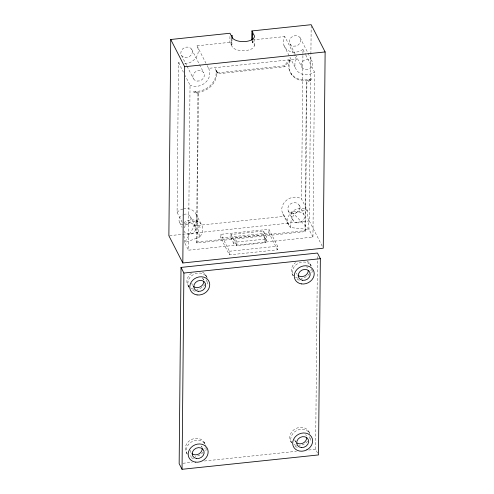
<?xml version="1.0" encoding="UTF-8"?>
<svg xmlns="http://www.w3.org/2000/svg" width="494" height="494" viewBox="0 0 494 494"><rect width="100%" height="100%" fill="white"/><g stroke="black" fill="none" stroke-linecap="round" stroke-linejoin="round"><path stroke-width="0.37" stroke-dasharray="2.47 1.85" d="M182.169 222.294L177.08 212.346L178.501 62.608A13.103 11.245 -27.1 0 0 181.483 63.609M305.761 54.933L314.505 72.013L312.937 237.077L188.473 250.186L190.036 85.153L185.145 75.588M289.805 59.78L289.12 61.423A18.55 15.913 -27.1 0 0 311.523 78.645L306.434 81.214L306.916 82.152L305.496 231.593L197.013 243.023L196.532 242.085L197.952 92.464L193.302 91.199A18.55 15.913 -27.1 0 0 215.575 68.802L217.953 73.779L284.933 66.727L289.367 60.818L290.281 60.719L289.805 59.78L296.314 59.095L294.912 56.365M197.013 243.023L198.434 93.403L197.952 92.464M220.756 237.972L220.793 234.341L268.94 229.272L277.591 246.179L277.56 249.81L229.414 254.879L220.756 237.972L268.903 232.902L277.56 249.81M231.995 38.538L231.939 44.59L231.087 44.676L229.889 42.33L229.951 35.525M231.087 44.676L231.143 38.625M229.414 254.879L229.444 251.248L220.793 234.341M252.224 40.94L252.212 42.453L252.965 42.947A11.3 5.292 0.5 0 1 245.685 50.567A11.3 5.292 0.5 0 1 231.742 45.182L231.797 39.131M264.543 237.145L265.506 239.022L265.469 242.653L236.904 245.66L235.941 243.783L233.946 243.993L230.939 238.12L230.976 234.489L263.537 231.062L266.544 236.935L266.507 240.566L264.512 240.776L264.543 237.145L266.544 236.935M233.946 243.993L233.977 240.362L230.976 234.489M235.941 243.783L235.978 240.152L233.977 240.362M236.904 245.66L236.935 242.029L235.978 240.152M252.212 42.453L253.064 42.367L253.089 40.094M254.336 45.621L254.391 39.569M266.507 240.566L263.506 234.693L263.537 231.062M268.903 232.902L268.94 229.272M312.937 237.077L309.096 229.568L307.317 210.327L301.544 199.051L302.964 49.468L300.241 51.018A13.103 11.245 -27.1 0 1 286.539 49.32A13.103 11.245 -27.1 0 1 284.6 36.809L284.772 36.55L294.566 55.68M305.496 231.593L305.014 230.655L306.434 81.214M322.218 246.154L309.324 220.954L310.899 54.717M310.905 53.945L311.171 26.238M317.531 453.054L315.61 449.293L317.444 256.12M291.775 211.926L290.558 227.555L309.096 229.568L291.775 211.926L307.317 210.327L306.354 209.641A12.331 10.578 -27.1 0 0 290.645 213.044A12.331 10.578 -27.1 0 0 290.379 227.425L284.606 216.15A12.331 10.578 -27.1 0 1 284.877 201.774A12.331 10.578 -27.1 0 1 300.58 198.366L301.544 199.051M231.742 45.182L231.939 44.59M290.281 60.719L289.595 62.361A18.55 15.913 -27.1 0 0 311.998 79.583L306.916 82.152M184.367 223.344L197.254 221.009L184.633 242.678L188.473 250.186M296.314 59.095L296.141 59.354A13.103 11.245 -27.1 0 0 298.08 71.865A13.103 11.245 -27.1 0 0 311.776 73.563L314.505 72.013M217.471 72.84L284.451 65.788L288.885 59.879L289.367 60.818M177.08 212.346L177.562 211.84A12.331 10.578 -27.1 0 1 183.262 208.962M183.99 235.817L184.633 242.678L199.496 237.145L193.728 225.869L194.611 224.949A12.331 10.578 -27.1 0 0 195.445 213.025A12.331 10.578 -27.1 0 0 183.879 208.826M184.744 63.825A13.103 11.245 -27.1 0 0 197.013 45.794L229.889 42.33M252.625 39.934L284.772 36.55M207.153 65.603L208.554 68.339L288.885 59.879M193.728 225.869L284.791 216.279M169.64 235.663L181.922 234.366M182.687 234.286L309.324 220.954M230.939 238.12L263.506 234.693M196.532 242.085L305.014 230.655M236.935 242.029L265.506 239.022M229.444 251.248L277.591 246.179M182.99 463.261L192.191 462.291M204.454 461.001L296.443 451.312M308.707 450.022L315.61 449.293M198.434 93.403L193.784 92.137A18.55 15.913 -27.1 0 0 216.057 69.74L217.953 73.779M300.105 37.748L307.663 52.506M308.003 53.179L312.122 61.231M302.964 49.468L305.416 54.247M290.021 44.065L295.171 54.13M295.517 54.803L302.038 67.555M284.025 45.714L295.566 68.258M291.114 73.594L291.596 74.532M284.451 65.788L284.933 66.727M251.86 40.014L253.064 42.367M299.216 205.226L304.026 214.624M288.286 210.932L293.096 220.33M310.146 263.95L311.109 265.828A10.275 8.818 -27.1 0 0 297.962 263.456A10.275 8.818 -27.1 0 0 293.14 275.757M197.013 45.794L206.807 64.924M282.914 213.951L288.681 225.227M191.623 49.172L199.181 63.936M199.52 64.603L203.645 72.655M181.539 55.495L186.689 65.56M187.035 66.227L193.555 78.978M292.559 274.547L293.195 275.8M178.501 62.608L183.398 72.173M264.512 240.776L265.469 242.653M308.806 431.577L309.769 433.46A10.275 8.818 -27.1 0 0 296.882 430.398A10.275 8.818 -27.1 0 0 291.349 442.513M196.001 213.982L201.774 225.252M199.391 226.264L200.113 227.672M190.344 216.471L195.149 225.869M295.072 440.784L295.715 442.037M179.649 222.596L182.051 227.296M205.56 274.806L207.159 277.937M290.719 441.327L291.361 442.581M203.04 278.863L203.682 280.117M188.171 285.705L188.813 286.952M203.973 442.007L204.936 443.884M201.453 446.063L202.095 447.317A6.163 5.292 -27.1 0 0 200.515 445.038M187.226 454.159L186.584 452.905A10.275 8.818 -27.1 0 1 191.536 439.475A10.275 8.818 -27.1 0 1 204.948 444.094M197.254 221.009L199.496 237.145L200.379 236.218A12.331 10.578 -27.1 0 0 197.921 221.269L195.192 220.194A12.331 10.578 -27.1 0 0 183.83 222.72M208.554 68.339A13.103 11.245 -27.1 0 1 205.516 82.492A13.103 11.245 -27.1 0 1 190.036 85.153M183.762 214.353A6.163 5.292 -27.1 0 1 190.974 218.447A6.163 5.292 -27.1 0 1 184.67 225.005M183.132 224.918A6.163 5.292 -27.1 0 1 179.019 220.627A6.163 5.292 -27.1 0 1 182.286 214.989M184.108 227.882A6.163 5.292 -27.1 0 1 193.506 224.233A6.163 5.292 -27.1 0 1 192.969 233.193A6.163 5.292 -27.1 0 1 183.935 230.71M206.825 279.795A10.275 8.818 -27.1 0 1 206.492 281.586M205.121 284.421A10.275 8.818 -27.1 0 1 196.779 289.33M193.574 289.188A10.275 8.818 -27.1 0 1 190.715 288.095M188.887 286.613A10.275 8.818 -27.1 0 1 191.944 272.916M202.484 272.12A10.275 8.818 -27.1 0 1 206.535 276.887M311.294 268.977A10.275 8.818 -27.1 0 1 310.917 270.768M309.491 273.583A10.275 8.818 -27.1 0 1 301.056 278.344M297.87 278.141A10.275 8.818 -27.1 0 1 295.042 276.992M293.251 275.473A10.275 8.818 -27.1 0 1 295.505 262.555M307.138 261.203A10.275 8.818 -27.1 0 1 311.072 266.062M309.639 436.69A10.275 8.818 -27.1 0 1 309.158 438.474M307.571 441.228A10.275 8.818 -27.1 0 1 298.913 445.582M296.369 445.366A10.275 8.818 -27.1 0 1 294.054 444.538M291.596 442.599A10.275 8.818 -27.1 0 1 295.918 428.52A10.275 8.818 -27.1 0 1 309.596 433.744M205.171 447.601A10.275 8.818 -27.1 0 1 204.905 448.793M203.151 452.146A10.275 8.818 -27.1 0 1 195.192 456.536M191.376 456.246A10.275 8.818 -27.1 0 1 190.209 455.845M207.789 281.673A10.275 8.818 -27.1 0 1 206.745 285.205M195.155 291.17A10.275 8.818 -27.1 0 1 191.678 289.972M189.134 287.582A10.275 8.818 -27.1 0 1 193.685 274.349A10.275 8.818 -27.1 0 1 207.245 278.042M312.294 270.261A10.275 8.818 -27.1 0 1 311.14 274.38M299.444 280.141A10.275 8.818 -27.1 0 1 296.005 278.869M310.677 437.974A10.275 8.818 -27.1 0 1 309.275 442.056M297.332 447.243A10.275 8.818 -27.1 0 1 295.017 446.415M206.226 448.286A10.275 8.818 -27.1 0 1 205.158 452.411M193.574 458.376A10.275 8.818 -27.1 0 1 189.585 456.851M187.152 454.128A10.275 8.818 -27.1 0 1 192.901 441.167A10.275 8.818 -27.1 0 1 205.912 445.971M192.611 285.402A6.163 5.292 -27.1 0 1 191.833 282.766M202.102 277.832A6.163 5.292 -27.1 0 1 203.627 280.11M297.098 274.398A6.163 5.292 -27.1 0 1 296.511 273.145M306.589 266.828A6.163 5.292 -27.1 0 1 307.527 267.859M295.783 441.969A6.163 5.292 -27.1 0 1 294.751 439.432M305.669 434.695A6.163 5.292 -27.1 0 1 306.379 435.881M191.024 452.603A6.163 5.292 -27.1 0 1 190.246 449.966M305.533 69.635A5.959 5.113 -27.1 0 0 312.69 62.442A5.959 5.113 -27.1 0 0 303.02 61.102A5.959 5.113 -27.1 0 0 305.533 69.635M197.05 81.059A5.959 5.113 -27.1 0 0 204.207 73.865A5.959 5.113 -27.1 0 0 194.537 72.525A5.959 5.113 -27.1 0 0 197.05 81.059M185.034 57.576A5.959 5.113 -27.1 0 0 192.191 50.382A5.959 5.113 -27.1 0 0 182.521 49.042A5.959 5.113 -27.1 0 0 185.034 57.576M293.516 46.152A5.959 5.113 -27.1 0 0 300.673 38.952A5.959 5.113 -27.1 0 0 291.003 37.618A5.959 5.113 -27.1 0 0 293.516 46.152M291.633 213.408A6.163 5.292 -27.1 0 0 299.667 206.535A6.163 5.292 -27.1 0 0 289.959 204.3A6.163 5.292 -27.1 0 0 291.633 213.408M296.437 222.806A6.163 5.292 -27.1 0 0 304.477 215.934A6.163 5.292 -27.1 0 0 294.77 213.692A6.163 5.292 -27.1 0 0 296.437 222.806"/><path stroke-width="0.74" d="M231.995 38.538L232.026 35.512L231.173 35.599L229.976 33.252L170.739 39.489L168.874 235.743L182.817 262.987L323.261 248.192L325.126 51.944L311.183 24.7L251.946 30.937L251.86 40.014M181.02 267.415L179.155 463.662L182.045 469.3L318.494 454.931L320.353 258.677L317.469 253.039L181.02 267.415L183.904 273.046L182.045 469.3M182.817 262.987L184.676 66.733L170.739 39.489M252.243 39.427L252.298 33.376L253.15 33.289L251.946 30.937M232.026 35.512L231.828 36.105A11.3 5.292 0.5 0 0 245.765 41.49A11.3 5.292 0.5 0 0 253.052 33.87L252.298 33.376M184.676 66.733L325.126 51.944M183.904 273.046L320.353 258.677M203.818 281.5A6.163 5.292 -27.1 0 1 200.07 286.921A6.163 5.292 -27.1 0 1 193.549 286.427M308.305 270.496A6.163 5.292 -27.1 0 1 304.557 275.918A6.163 5.292 -27.1 0 1 298.036 275.424M306.7 437.233A6.163 5.292 -27.1 0 1 303.44 442.877A6.163 5.292 -27.1 0 1 296.826 442.908M202.231 448.706A6.163 5.292 -27.1 0 1 198.483 454.128A6.163 5.292 -27.1 0 1 191.962 453.634M306.891 449.818L304.403 450.818A10.275 8.818 -27.1 0 1 292.67 443.637A10.275 8.818 -27.1 0 1 303.495 432.96L306.045 433.176A10.275 8.818 -27.1 0 1 312.628 440.543A10.275 8.818 -27.1 0 1 306.891 449.818M197.081 294.93A10.275 8.818 -27.1 0 0 209.419 282.525A10.275 8.818 -27.1 0 0 192.746 280.215A10.275 8.818 -27.1 0 0 197.081 294.93M301.371 283.896A10.275 8.818 -27.1 0 0 313.956 271.694A10.275 8.818 -27.1 0 0 297.382 269.063A10.275 8.818 -27.1 0 0 301.371 283.896M195.494 462.131A10.275 8.818 -27.1 0 0 207.832 449.725A10.275 8.818 -27.1 0 0 191.159 447.416A10.275 8.818 -27.1 0 0 195.494 462.131M198.15 291.312A6.163 5.292 -27.1 0 0 205.553 283.871A6.163 5.292 -27.1 0 0 195.55 282.482A6.163 5.292 -27.1 0 0 198.15 291.312M302.637 280.308A6.163 5.292 -27.1 0 0 310.041 272.867A6.163 5.292 -27.1 0 0 300.031 271.478A6.163 5.292 -27.1 0 0 302.637 280.308M301.55 447.564A6.163 5.292 -27.1 0 0 308.299 439.641A6.163 5.292 -27.1 0 0 298.098 439.067A6.163 5.292 -27.1 0 0 301.55 447.564M196.563 458.518A6.163 5.292 -27.1 0 0 203.966 451.071A6.163 5.292 -27.1 0 0 193.963 449.688A6.163 5.292 -27.1 0 0 196.563 458.518"/></g></svg>
